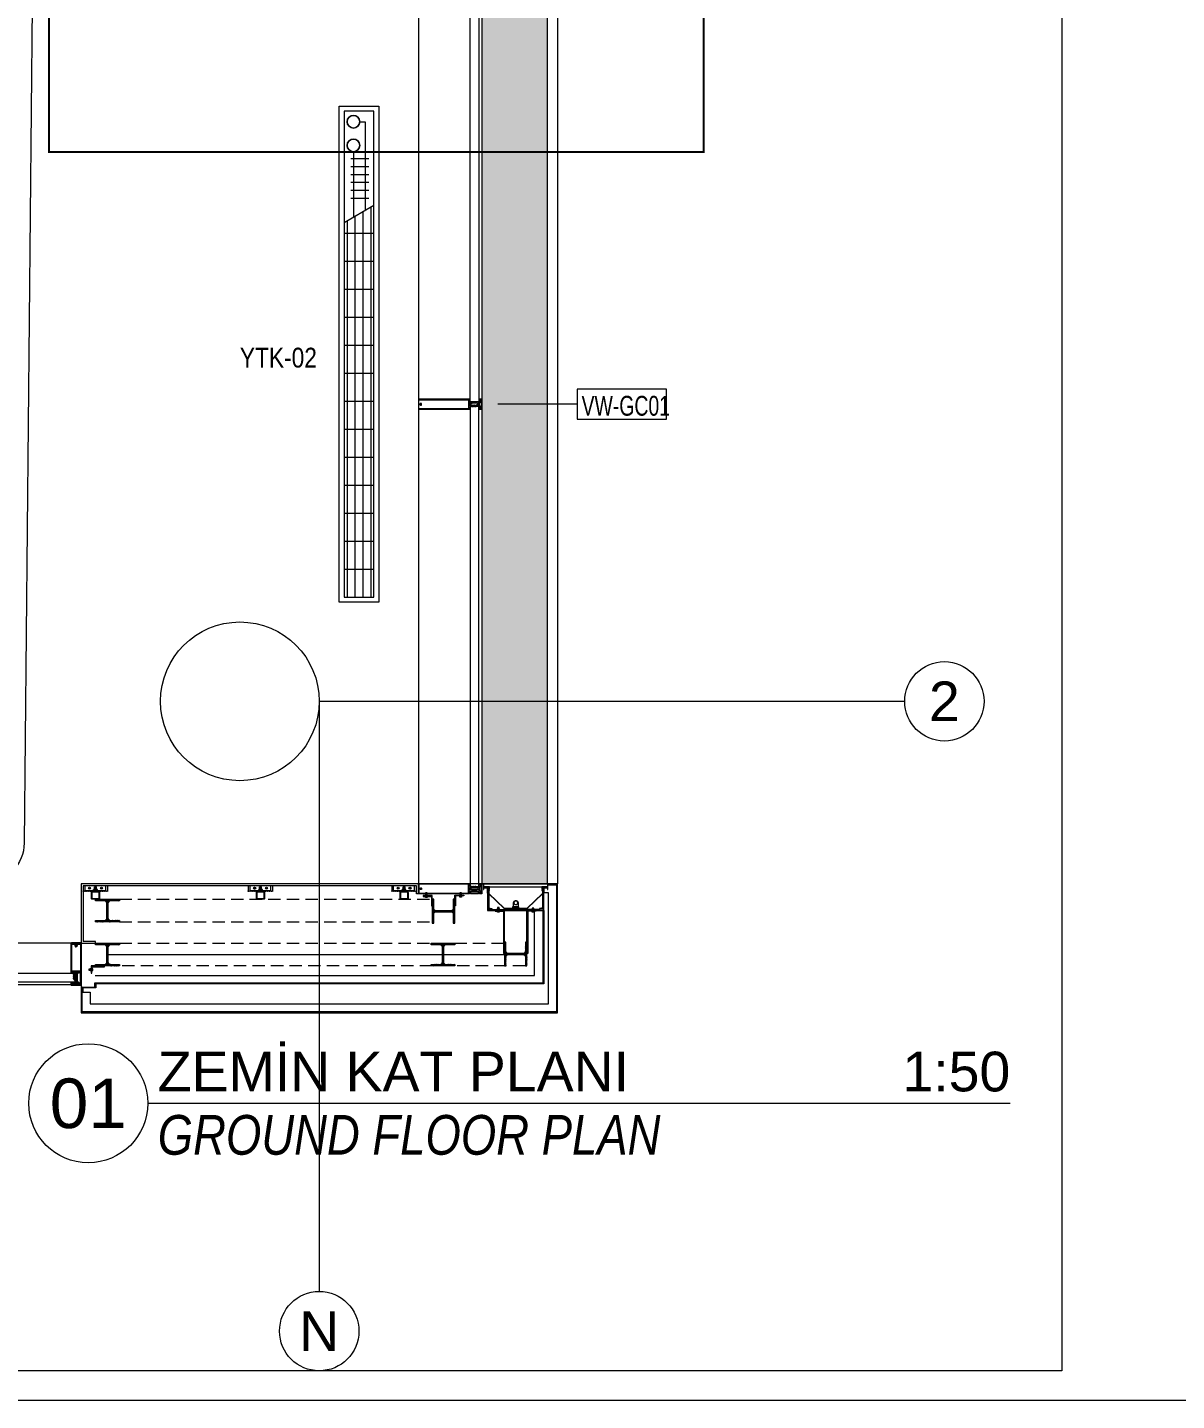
# Model space of a CAD drawing. Extents: x -2012 to 34975, y -1043 to 8321.
# Drawn here: x 5934 to 6513, y 0 to 692 of the extents above; entities that cross this region are included whole.
import ezdxf
from ezdxf.enums import TextEntityAlignment as Align

# ---------------------------------------------------------------- set-up
doc = ezdxf.new("R2010")
doc.units = 0
doc.header["$LTSCALE"] = 25
doc.header["$PDMODE"] = 1
for name, pattern in [('DOT2', [0.125, 0, -0.125]), ('Grundrisse$0$AUSGEZOGEN', [2, 1, 1]), ('HIDDEN', [0.375, 0.25, -0.125]), ('HIDDEN2', [4.7625, 3.175, -1.5875])]:
    doc.linetypes.add(name, pattern=pattern)
doc.layers.get('0').update_dxf_attribs({"color": 9, "lineweight": 9})
for name, color, linetype, lineweight in [('01', 9, 'Continuous', 9), ('03', 18, 'Continuous', 9), ('04', 9, 'Continuous', 9), ('06D', 9, 'Continuous', 9), ('09P', 9, 'Continuous', 9), ('10', 9, 'Continuous', 9), ('10A', 9, 'Continuous', 9), ('14', 9, 'Continuous', 9), ('15', 9, 'Continuous', 9), ('20', 9, 'DOT2', 9), ('21', 9, 'Continuous', 9), ('22', 8, 'Continuous', 9), ('24', 9, 'Continuous', 9), ('31', 9, 'Continuous', 9), ('33', 9, 'BATTING', 9), ('35', 9, 'Continuous', 9)]:
    doc.layers.add(name, color=color, linetype=linetype, lineweight=lineweight)
doc.styles.add('Arial', font='arial.ttf', dxfattribs={"height": 2.5})
doc.styles.add('MuuM_TEXT-ITALIC', font='ARIALNI.TTF')
doc.styles.add('MuuM_TEXT-STANDART', font='ARIALN.TTF')
doc.linetypes.add('BATTING', pattern='A,0.0001,-0.1,[134,ltypeshp.shx,S=0.1,R=0,X=-0.1,Y=0],-0.2,[134,ltypeshp.shx,S=0.1,R=180,X=0.1,Y=0],-0.1', length=0.4001)

# ---------------------------------------------------------------- blocks, each defined once
blk = doc.blocks.new('0_aks')
at = {"linetype": 'Continuous'}
blk.add_circle((0, 0), 2, dxfattribs=at)
at = {"style": 'Arial'}
blk.add_attdef('AKS', text='', height=2, dxfattribs=at).set_placement((0, 0), align=Align.MIDDLE_CENTER)
blk = doc.blocks.new('p-aks_vw')
at = {"layer": '24', "ltscale": 2}
for points in [[(5680, 40), (5975, 40)], [(5680, 40), (5680, -257.5)]]:
    blk.add_lwpolyline(points, dxfattribs=at)
at = {"layer": '24', "xscale": 10, "yscale": 10, "zscale": 10}
for p, values in [((5995, 40), {'AKS': '2'}), ((5680, -277.5), {'AKS': 'N'})]:
    blk.add_blockref('0_aks', p, dxfattribs=at).add_auto_attribs(values)
blk = doc.blocks.new('prf-camderzi-20x6-p_1')
at = {"layer": '10A', "linetype": 'Continuous'}
for points in [[(0.18, -2.39), (0.13, -2.34), (0.13, 2.34), (0.18, 2.39), (0.79, 2.39), (0.82, 2.3), (0.88, 2.28), (1.2, 2.39), (1.2, 2.5), (0.15, 2.5), (0.04, 2.45), (0, 2.35), (0, -2.35), (0.05, -2.46), (0.15, -2.5), (1.2, -2.5), (1.2, -2.39), (0.88, -2.28), (0.82, -2.3), (0.79, -2.39)], [(1.06, 2.07), (1.06, 1.95), (1.12, 1.95), (1.2, 2.03), (1.2, 2.35), (0.83, 2.25), (0.8, 2.25), (0.77, 2.27), (0.74, 2.33), (0.69, 2.35), (0.53, 2.27), (0.39, 2.2), (0.22, 2.13), (0.21, 2.1), (0.22, 2.07), (0.26, 2.05), (0.6, 2.05), (0.65, 2), (0.65, 1.08), (0.75, 0.98), (0.9, 0.98), (1, 0.88), (1, 0.03), (1.02, 0), (1, -0.02), (1, -0.88), (0.9, -0.98), (0.75, -0.98), (0.65, -1.08), (0.65, -2), (0.6, -2.05), (0.26, -2.05), (0.22, -2.07), (0.21, -2.1), (0.23, -2.14), (0.42, -2.21), (0.52, -2.26), (0.7, -2.35), (0.73, -2.33), (0.77, -2.27), (0.8, -2.25), (0.82, -2.25), (1.2, -2.35), (1.2, -2.03), (1.12, -1.95), (1.06, -1.95), (1.06, -2.07), (0.9, -2.07), (0.8, -1.97), (0.8, -1.13), (1.06, -1.13), (1.06, -1.25), (1.12, -1.25), (1.2, -1.17), (1.2, 1.17), (1.12, 1.25), (1.06, 1.25), (1.06, 1.13), (0.8, 1.13), (0.8, 1.97), (0.9, 2.07)], [(6.25, -2.5), (31.85, -2.5), (31.95, -2.46), (32, -2.35), (32, 2.35), (31.94, 2.47), (31.85, 2.5), (6.25, 2.5), (6.25, 2.3), (6.33, 2.22), (6.39, 2.22), (6.39, 2.34), (6.62, 2.34), (6.62, 1.9), (6.64, 1.87), (6.62, 1.85), (6.62, 1.4), (6.39, 1.4), (6.39, 1.52), (6.33, 1.52), (6.25, 1.44), (6.25, 1.08), (6.37, 1.08), (6.37, 1.2), (6.58, 1.2), (6.58, 0.65), (6.52, 0.53), (6.43, 0.5), (5.3, 0.5), (5.25, 0.45), (5.25, 0.35), (5.35, 0.25), (5.44, 0.25), (5.47, 0.2), (5.59, 0.2), (5.62, 0.25), (5.65, 0.2), (5.77, 0.2), (5.8, 0.25), (5.83, 0.2), (5.95, 0.2), (5.98, 0.25), (6.01, 0.2), (6.13, 0.2), (6.16, 0.25), (6.19, 0.2), (6.31, 0.2), (6.34, 0.25), (6.37, 0.2), (6.41, 0.2), (6.6, 0.09), (6.65, 0), (6.6, -0.09), (6.41, -0.2), (6.28, -0.2), (6.25, -0.25), (6.22, -0.2), (6.1, -0.2), (6.07, -0.25), (6.04, -0.2), (5.92, -0.2), (5.89, -0.25), (5.86, -0.2), (5.74, -0.2), (5.71, -0.25), (5.68, -0.2), (5.56, -0.2), (5.53, -0.25), (5.5, -0.2), (5.38, -0.2), (5.35, -0.25), (5.25, -0.37), (5.25, -0.45), (5.3, -0.5), (6.43, -0.5), (6.55, -0.56), (6.58, -0.65), (6.58, -1.22), (6.37, -1.22), (6.37, -1.1), (6.25, -1.1), (6.25, -1.46), (6.33, -1.54), (6.39, -1.54), (6.39, -1.42), (6.62, -1.42), (6.62, -1.86), (6.64, -1.89), (6.62, -1.91), (6.62, -2.36), (6.39, -2.36), (6.39, -2.24), (6.33, -2.24), (6.25, -2.32)]]:
    blk.add_lwpolyline(points, close=True, dxfattribs=at)
at = {"layer": '10A', "linetype": 'Grundrisse$0$AUSGEZOGEN'}
for points in [[(5.22, -0.5), (5.22, -0.32), (5.28, -0.22), (5.42, -0.19), (5.59, -0.2), (5.76, -0.21), (5.84, -0.21), (5.87, -0.24), (5.9, -0.2), (5.94, -0.2), (6.12, -0.19), (6.17, -0.19), (6.23, -0.17), (6.37, -0.09), (6.42, 0), (6.37, 0.09), (6.23, 0.17), (6.17, 0.19), (6.12, 0.19), (5.94, 0.2), (5.9, 0.2), (5.87, 0.23), (5.84, 0.21), (5.76, 0.21), (5.59, 0.2), (5.42, 0.19), (5.27, 0.23), (5.22, 0.32), (5.22, 0.5), (2.39, 0.5), (2.31, 0.48), (2.07, 0.37), (2.04, 0.37), (2.03, 0.4), (2.04, 0.47), (2.03, 0.49), (1.98, 0.5), (1.44, 0.5), (1.34, 0.4), (1.37, 0.29), (1.48, 0.27), (1.48, 0.34), (1.51, 0.37), (1.8, 0.37), (1.87, 0.34), (2.18, 0.03), (2.19, 0), (2.18, -0.04), (1.87, -0.34), (1.8, -0.37), (1.51, -0.37), (1.48, -0.34), (1.48, -0.26), (1.37, -0.29), (1.34, -0.36), (1.37, -0.47), (1.44, -0.5), (2.01, -0.5), (2.04, -0.47), (2.03, -0.4), (2.04, -0.38), (2.07, -0.37), (2.31, -0.48), (2.39, -0.5)], [(2.8, 0.93), (2.78, 0.89), (2.73, 0.5), (2.84, 0.5), (2.89, 0.55), (2.91, 0.58), (2.91, 0.9), (3, 1.05), (3.11, 1.09), (3.45, 1.12), (3.46, 1.13), (3.47, 1.16), (3.45, 1.18), (3.1, 1.18), (3.09, 1.18), (3.04, 1.17), (3, 1.15), (2.95, 1.13), (2.91, 1.1), (2.88, 1.06), (2.84, 1.02), (2.82, 0.98)], [(3.68, 0.93), (3.66, 0.89), (3.61, 0.5), (3.72, 0.5), (3.77, 0.55), (3.79, 0.58), (3.79, 0.9), (3.88, 1.05), (3.99, 1.09), (4.33, 1.12), (4.34, 1.13), (4.35, 1.16), (4.33, 1.18), (3.98, 1.18), (3.97, 1.18), (3.92, 1.17), (3.88, 1.15), (3.83, 1.13), (3.79, 1.1), (3.76, 1.06), (3.72, 1.02), (3.7, 0.98)], [(4.56, 0.93), (4.54, 0.89), (4.49, 0.5), (4.6, 0.5), (4.65, 0.55), (4.67, 0.58), (4.67, 0.9), (4.76, 1.05), (4.87, 1.09), (5.21, 1.12), (5.22, 1.13), (5.23, 1.16), (5.21, 1.18), (4.86, 1.18), (4.85, 1.18), (4.8, 1.17), (4.76, 1.15), (4.71, 1.13), (4.67, 1.1), (4.64, 1.06), (4.6, 1.02), (4.58, 0.98)], [(2.79, -0.92), (2.78, -0.88), (2.73, -0.5), (2.84, -0.5), (2.89, -0.55), (2.91, -0.58), (2.91, -0.89), (3, -1.04), (3.11, -1.08), (3.44, -1.11), (3.46, -1.12), (3.47, -1.15), (3.45, -1.17), (3.1, -1.17), (3.09, -1.17), (3.04, -1.16), (3, -1.14), (2.95, -1.12), (2.91, -1.09), (2.87, -1.05), (2.84, -1.01), (2.82, -0.97)], [(3.67, -0.92), (3.66, -0.88), (3.61, -0.5), (3.72, -0.5), (3.77, -0.55), (3.79, -0.58), (3.79, -0.89), (3.88, -1.04), (3.99, -1.08), (4.32, -1.11), (4.34, -1.12), (4.35, -1.15), (4.33, -1.17), (3.98, -1.17), (3.97, -1.17), (3.92, -1.16), (3.88, -1.14), (3.83, -1.12), (3.79, -1.09), (3.75, -1.05), (3.72, -1.01), (3.7, -0.97)], [(4.55, -0.92), (4.54, -0.88), (4.49, -0.5), (4.6, -0.5), (4.65, -0.55), (4.67, -0.58), (4.67, -0.89), (4.76, -1.04), (4.87, -1.08), (5.2, -1.11), (5.22, -1.12), (5.23, -1.15), (5.21, -1.17), (4.86, -1.17), (4.85, -1.17), (4.8, -1.16), (4.76, -1.14), (4.71, -1.12), (4.67, -1.09), (4.63, -1.05), (4.6, -1.01), (4.58, -0.97)]]:
    blk.add_lwpolyline(points, close=True, dxfattribs=at)
at = {"layer": '10A', "linetype": 'Continuous'}
blk.add_lwpolyline([(6.85, -2.29), (6.85, 2.29), (31.79, 2.29), (31.79, 0.16), (31.74, 0.11), (31.28, 0.11), (31.22, 0.17), (31.2, 0.22), (31.17, 0.27), (31.13, 0.31), (31.09, 0.35), (31.05, 0.38), (31, 0.41), (30.95, 0.43), (30.9, 0.45), (30.84, 0.46), (30.79, 0.46), (30.73, 0.45), (30.68, 0.44), (30.62, 0.42), (30.57, 0.4), (30.53, 0.37), (30.49, 0.33), (30.45, 0.29), (30.44, 0.18), (30.52, 0.13), (30.66, 0.13), (30.68, 0.16), (30.67, 0.18), (30.78, 0.22), (30.92, 0.18), (30.92, 0.16), (30.93, 0.14), (31, 0.12), (31.04, -0.01), (31, -0.11), (30.93, -0.12), (30.92, -0.15), (30.93, -0.16), (30.78, -0.2), (30.68, -0.16), (30.68, -0.15), (30.67, -0.12), (30.65, -0.11), (30.52, -0.11), (30.42, -0.18), (30.45, -0.27), (30.49, -0.31), (30.53, -0.35), (30.57, -0.38), (30.62, -0.41), (30.68, -0.42), (30.73, -0.44), (30.79, -0.44), (30.84, -0.44), (30.9, -0.43), (30.95, -0.42), (31, -0.39), (31.05, -0.37), (31.09, -0.33), (31.13, -0.29), (31.17, -0.25), (31.2, -0.2), (31.22, -0.15), (31.28, -0.09), (31.74, -0.09), (31.79, -0.14), (31.79, -2.29), (6.85, -2.29)], dxfattribs=at)
blk = doc.blocks.new('p-cephe-onkisim')
at = {"layer": '31'}
h = blk.add_hatch(dxfattribs=at)
h.set_pattern_fill('DOTS', color=256, scale=50, angle=90, style=0)
h.set_pattern_definition([(90, (8372.4593, -9317.76), (-3.125, 1.5625), [0, -3.125])])
h.paths.add_polyline_path([(-38, 3019.5), (-5, 3019.5), (-5, 3752), (-38, 3752)])
h.paths.add_polyline_path([(-5, 1789.5), (-38, 1789.5), (-38, 2276.5), (-5, 2276.5)])
h.paths.add_polyline_path([(-38, 794.5), (-5, 794.5), (-5, 1709.5), (-38, 1709.5)])
h.paths.add_polyline_path([(-38, 68), (-5, 68), (-5, 554.5), (-38, 554.5)])
at = {"layer": '06D'}
for p, q in [((-244.85, 38), (-903.15, 38)), ((-244.85, 17), (-903.15, 17))]:
    blk.add_line(p, q, dxfattribs=at)
for points in [[(-70.11, 2344.99), (-70, 68.43)], [(0, 2276.5), (0, 68)]]:
    blk.add_lwpolyline(points, dxfattribs=at)
blk.add_lwpolyline([(-38, 68), (-5, 68), (-5, 554.5), (-38, 554.5)], close=True, dxfattribs=at)
at = {"layer": '10'}
blk.add_lwpolyline([(0, 68), (-240, 68), (-240, 3), (0, 3)], close=True, dxfattribs=at)
at = {"layer": '10', "lineweight": 25, "ltscale": 0.5}
for points in [[(-240, 23.62), (-240, 37.85), (-240.04, 37.95), (-240.15, 38), (-244.85, 38), (-244.97, 37.94), (-245, 37.85), (-245, 23.25), (-244.8, 23.25), (-244.72, 23.33), (-244.72, 23.39), (-244.84, 23.39), (-244.84, 23.62), (-244.4, 23.62), (-244.37, 23.64), (-244.35, 23.62), (-243.9, 23.62), (-243.9, 23.39), (-244.02, 23.39), (-244.02, 23.33), (-243.94, 23.25), (-243.58, 23.25), (-243.58, 23.37), (-243.7, 23.37), (-243.7, 23.58), (-243.15, 23.58), (-243.03, 23.52), (-243, 23.43), (-243, 22.3), (-242.95, 22.25), (-242.85, 22.25), (-242.75, 22.35), (-242.75, 22.44), (-242.7, 22.47), (-242.7, 22.59), (-242.75, 22.62), (-242.7, 22.65), (-242.7, 22.77), (-242.75, 22.8), (-242.7, 22.83), (-242.7, 22.95), (-242.75, 22.98), (-242.7, 23.01), (-242.7, 23.13), (-242.75, 23.16), (-242.7, 23.19), (-242.7, 23.31), (-242.75, 23.34), (-242.7, 23.37), (-242.7, 23.41), (-242.59, 23.6), (-242.5, 23.65), (-242.41, 23.6), (-242.3, 23.41), (-242.3, 23.28), (-242.25, 23.25), (-242.3, 23.22), (-242.3, 23.1), (-242.25, 23.07), (-242.3, 23.04), (-242.3, 22.92), (-242.25, 22.89), (-242.3, 22.86), (-242.3, 22.74), (-242.25, 22.71), (-242.3, 22.68), (-242.3, 22.56), (-242.25, 22.53), (-242.3, 22.5), (-242.3, 22.38), (-242.25, 22.35), (-242.13, 22.25), (-242.05, 22.25), (-242, 22.3), (-242, 23.43), (-241.94, 23.55), (-241.85, 23.58), (-241.28, 23.58), (-241.28, 23.37), (-241.4, 23.37), (-241.4, 23.25), (-241.04, 23.25), (-240.96, 23.33), (-240.96, 23.39), (-241.08, 23.39), (-241.08, 23.62), (-240.64, 23.62), (-240.61, 23.64), (-240.59, 23.62), (-240.22, 23.62)], [(-240.21, 23.85), (-244.79, 23.85), (-244.79, 37.79), (-242.66, 37.79), (-242.61, 37.74), (-242.61, 37.28), (-242.67, 37.22), (-242.72, 37.2), (-242.77, 37.17), (-242.81, 37.13), (-242.85, 37.09), (-242.88, 37.05), (-242.91, 37), (-242.93, 36.95), (-242.95, 36.9), (-242.96, 36.84), (-242.96, 36.79), (-242.95, 36.73), (-242.94, 36.68), (-242.92, 36.62), (-242.9, 36.57), (-242.87, 36.53), (-242.83, 36.49), (-242.79, 36.45), (-242.68, 36.44), (-242.63, 36.52), (-242.63, 36.66), (-242.66, 36.68), (-242.68, 36.68), (-242.72, 36.78), (-242.68, 36.92), (-242.66, 36.92), (-242.64, 36.93), (-242.62, 37), (-242.49, 37.04), (-242.39, 37), (-242.38, 36.93), (-242.35, 36.92), (-242.34, 36.93), (-242.3, 36.78), (-242.34, 36.68), (-242.35, 36.68), (-242.38, 36.67), (-242.39, 36.65), (-242.39, 36.52), (-242.32, 36.43), (-242.23, 36.45), (-242.19, 36.49), (-242.15, 36.53), (-242.12, 36.57), (-242.09, 36.62), (-242.08, 36.68), (-242.06, 36.73), (-242.06, 36.79), (-242.06, 36.84), (-242.07, 36.9), (-242.08, 36.95), (-242.11, 37), (-242.13, 37.05), (-242.17, 37.09), (-242.21, 37.13), (-242.25, 37.17), (-242.3, 37.2), (-242.35, 37.22), (-242.41, 37.28), (-242.41, 37.74), (-242.36, 37.79), (-240.21, 37.79), (-240.21, 23.85)], [(-240.22, 23.62), (-240.22, 17.88), (-240.2, 17.82), (-240.11, 17.79), (-240.11, 17.18), (-240.16, 17.13), (-244.84, 17.13), (-244.89, 17.18), (-244.89, 17.79), (-244.8, 17.82), (-244.78, 17.88), (-244.89, 18.2), (-245, 18.2), (-245, 17.15), (-244.95, 17.04), (-244.85, 17), (-240.15, 17), (-240.04, 17.05), (-240, 17.15), (-240, 23.62)]]:
    blk.add_lwpolyline(points, dxfattribs=at)
for points in [[(-243.44, 21.56), (-243.39, 21.54), (-243, 21.49), (-243, 21.6), (-243.05, 21.65), (-243.08, 21.67), (-243.4, 21.67), (-243.55, 21.77), (-243.6, 21.87), (-243.63, 22.21), (-243.63, 22.22), (-243.66, 22.23), (-243.68, 22.21), (-243.68, 21.87), (-243.68, 21.85), (-243.67, 21.81), (-243.65, 21.76), (-243.63, 21.71), (-243.6, 21.67), (-243.56, 21.64), (-243.52, 21.6), (-243.48, 21.58)], [(-243.44, 20.68), (-243.39, 20.66), (-243, 20.61), (-243, 20.72), (-243.05, 20.77), (-243.08, 20.79), (-243.4, 20.79), (-243.55, 20.89), (-243.6, 20.99), (-243.63, 21.33), (-243.63, 21.34), (-243.66, 21.35), (-243.68, 21.33), (-243.68, 20.99), (-243.68, 20.97), (-243.67, 20.93), (-243.65, 20.88), (-243.63, 20.83), (-243.6, 20.79), (-243.56, 20.76), (-243.52, 20.72), (-243.48, 20.7)], [(-242, 22.22), (-242.18, 22.22), (-242.28, 22.28), (-242.31, 22.42), (-242.3, 22.59), (-242.29, 22.76), (-242.29, 22.84), (-242.26, 22.87), (-242.3, 22.9), (-242.3, 22.94), (-242.31, 23.12), (-242.31, 23.17), (-242.33, 23.23), (-242.41, 23.37), (-242.5, 23.42), (-242.59, 23.37), (-242.67, 23.23), (-242.69, 23.17), (-242.69, 23.12), (-242.7, 22.94), (-242.7, 22.9), (-242.73, 22.87), (-242.71, 22.84), (-242.71, 22.76), (-242.7, 22.59), (-242.69, 22.42), (-242.73, 22.27), (-242.82, 22.22), (-243, 22.22), (-243, 19.39), (-242.98, 19.31), (-242.87, 19.07), (-242.87, 19.04), (-242.9, 19.03), (-242.97, 19.04), (-242.99, 19.03), (-243, 18.98), (-243, 18.44), (-242.9, 18.34), (-242.79, 18.37), (-242.77, 18.48), (-242.84, 18.48), (-242.87, 18.51), (-242.87, 18.8), (-242.84, 18.87), (-242.53, 19.18), (-242.5, 19.19), (-242.46, 19.18), (-242.16, 18.87), (-242.13, 18.8), (-242.13, 18.51), (-242.16, 18.48), (-242.24, 18.48), (-242.21, 18.37), (-242.14, 18.34), (-242.03, 18.37), (-242, 18.44), (-242, 19.01), (-242.03, 19.04), (-242.1, 19.03), (-242.12, 19.04), (-242.13, 19.07), (-242.02, 19.31), (-242, 19.39)], [(-244.57, 18.06), (-244.45, 18.06), (-244.45, 18.12), (-244.53, 18.2), (-244.85, 18.2), (-244.75, 17.83), (-244.75, 17.8), (-244.77, 17.77), (-244.83, 17.74), (-244.85, 17.69), (-244.77, 17.53), (-244.7, 17.39), (-244.63, 17.22), (-244.6, 17.21), (-244.57, 17.22), (-244.55, 17.26), (-244.55, 17.6), (-244.5, 17.65), (-243.58, 17.65), (-243.48, 17.75), (-243.48, 17.9), (-243.38, 18), (-242.53, 18), (-242.5, 18.02), (-242.48, 18), (-241.62, 18), (-241.52, 17.9), (-241.52, 17.75), (-241.42, 17.65), (-240.5, 17.65), (-240.45, 17.6), (-240.45, 17.26), (-240.43, 17.22), (-240.4, 17.21), (-240.36, 17.23), (-240.29, 17.42), (-240.24, 17.52), (-240.15, 17.7), (-240.17, 17.73), (-240.23, 17.77), (-240.25, 17.8), (-240.25, 17.82), (-240.22, 18.2), (-240.47, 18.2), (-240.55, 18.12), (-240.55, 18.06), (-240.43, 18.06), (-240.43, 17.9), (-240.53, 17.8), (-241.37, 17.8), (-241.37, 18.06), (-241.25, 18.06), (-241.25, 18.12), (-241.33, 18.2), (-243.67, 18.2), (-243.75, 18.12), (-243.75, 18.06), (-243.63, 18.06), (-243.63, 17.8), (-244.47, 17.8), (-244.57, 17.9)], [(-243.44, 19.8), (-243.39, 19.78), (-243, 19.73), (-243, 19.84), (-243.05, 19.89), (-243.08, 19.91), (-243.4, 19.91), (-243.55, 20.01), (-243.6, 20.11), (-243.63, 20.45), (-243.63, 20.46), (-243.66, 20.47), (-243.68, 20.45), (-243.68, 20.11), (-243.68, 20.09), (-243.67, 20.05), (-243.65, 20), (-243.63, 19.95), (-243.6, 19.91), (-243.56, 19.88), (-243.52, 19.84), (-243.48, 19.82)]]:
    blk.add_lwpolyline(points, close=True, dxfattribs=at)
at = {"layer": '15', "linetype": 'Continuous'}
for points in [[(-44, 555.83), (-39.5, 555.83), (-39.5, 310.92), (-44, 310.92)], [(-44, 66.68), (-39.5, 66.68), (-39.5, 308.57), (-44, 308.57)], [(-242.5, 23), (-242.5, 18.5), (-405.25, 18.5), (-405.25, 23)]]:
    blk.add_lwpolyline(points, close=True, dxfattribs=at)
at = {"rotation": 180}
blk.add_blockref('prf-camderzi-20x6-p_1', (-38, 309.75), dxfattribs=at)
at = {"xscale": -1}
blk.add_blockref('prf-camderzi-20x6-p_1', (-38, 65.5), dxfattribs=at)
blk = doc.blocks.new('k01-kapı önü aydınlatma elemanı')
blk.add_lwpolyline([(0, -0.29), (13.92, -0.29), (13.92, -11.87), (16.13, -11.87), (16.13, -11.59), (14.2, -11.59), (14.2, 0), (-14.2, 0), (-14.2, -11.59), (-16.13, -11.59), (-16.13, -11.87), (-13.92, -11.87), (-13.92, -0.29)])
for points in [[(0, -0.29), (-12.11, -0.29), (-12.11, -0.74), (-13.65, -0.74), (-13.65, -10.64), (-13.55, -10.64, -0.337022), (-13.41, -10.78), (-13.41, -11.46, 1.015215), (-13.31, -11.46), (-13.31, -10.75), (-13.34, -10.64), (-13.37, -10.59), (-13.47, -10.56), (-13.55, -10.54), (-13.55, -1.22), (-13.17, -1.22), (-13.17, -0.89), (-11.95, -0.89), (-11.95, -0.43), (-5.47, -0.43), (-5.47, -0.89), (-4.42, -0.89), (-4.42, -0.43), (-1.03, -0.43), (-1.03, -0.89), (0, -0.89), (0, -0.29)], [(1.13, -1.82), (1.13, -3.94, -0.402183), (-0.08, -4.78, -0.416808), (-1.29, -3.85), (-1.29, -1.82)], [(0, -0.29), (12.11, -0.29), (12.11, -0.74), (13.65, -0.74), (13.65, -10.64), (13.55, -10.64, 0.337022), (13.41, -10.78), (13.41, -11.46, -1.015215), (13.31, -11.46), (13.31, -10.75), (13.34, -10.64), (13.37, -10.59), (13.47, -10.56), (13.55, -10.54), (13.55, -1.22), (13.17, -1.22), (13.17, -0.89), (11.95, -0.89), (11.95, -0.43), (5.47, -0.43), (5.47, -0.89), (4.42, -0.89), (4.42, -0.43), (1.03, -0.43), (1.03, -0.89), (0, -0.89), (0, -0.29)]]:
    blk.add_lwpolyline(points, format="xyb", close=True)
for points in [[(-13.48, -8.44), (-5.85, -1.14), (-5.51, -0.97), (5.5, -0.97), (5.86, -1.14), (13.5, -8.45), (13.55, -8.4), (5.9, -1.08), (5.52, -0.9), (-5.53, -0.9), (-5.89, -1.08), (-13.53, -8.39)], [(1.52, -1), (1.3, -1), (1.3, -1.52), (1.29, -1.55), (1.25, -1.58), (1.22, -1.6), (-1.37, -1.6), (-1.4, -1.58), (-1.43, -1.55), (-1.45, -1.52), (-1.45, -1), (-1.66, -1), (-1.66, -1.82), (1.52, -1.82)], [(0.87, -3.99), (0.89, -3.82), (0.87, -3.65), (0.82, -3.48), (0.75, -3.34), (0.67, -3.19), (0.55, -3.09), (0.4, -2.99), (0.26, -2.92), (0.09, -2.87), (-0.08, -2.85), (-0.24, -2.87), (-0.39, -2.92), (-0.55, -2.99), (-0.7, -3.09), (-0.82, -3.19), (-0.92, -3.34), (-0.98, -3.48), (-1.03, -3.65), (-1.03, -3.82), (-1.03, -3.99), (-0.98, -4.15), (-0.92, -4.3), (-0.82, -4.44), (-0.7, -4.56), (-0.55, -4.65), (-0.39, -4.72), (-0.24, -4.77), (-0.08, -4.78), (0.09, -4.77), (0.26, -4.72), (0.4, -4.65), (0.55, -4.56), (0.67, -4.44), (0.75, -4.3), (0.82, -4.15)], [(-14.26, -11.46), (-14.21, -11.37), (-14.2, -11.27), (-14.2, -8.72), (-14.35, -8.72), (-14.35, -11.27), (-14.37, -11.34), (-14.38, -11.37), (-14.45, -11.42), (-14.5, -11.42), (-15.84, -11.42), (-15.89, -11.42), (-15.94, -11.37), (-15.96, -11.34), (-15.98, -11.27), (-15.98, -10.43), (-16.13, -10.43), (-16.13, -11.27), (-16.11, -11.37), (-16.08, -11.46), (-16, -11.53), (-15.92, -11.56), (-15.84, -11.59), (-14.5, -11.59), (-14.4, -11.56), (-14.33, -11.53)], [(-13.15, -10.78), (-13.17, -10.66), (-13.2, -10.56), (-13.29, -10.48), (-13.3, -10.45), (-13.3, -10.41), (-13.2, -9.97), (-13.34, -9.92), (-13.46, -10.48), (-13.46, -10.52), (-13.45, -10.54), (-13.44, -10.56), (-13.42, -10.57), (-13.4, -10.57), (-13.38, -10.59), (-13.37, -10.59), (-13.36, -10.6), (-13.34, -10.62), (-13.33, -10.66), (-13.3, -10.71), (-13.29, -10.78), (-13.29, -11.75), (-13.82, -11.75), (-13.82, -11.87), (-13.15, -11.87)], [(13.82, -11.75), (13.29, -11.75), (13.29, -10.78), (13.31, -10.71), (13.33, -10.66), (13.34, -10.62), (13.36, -10.6), (13.37, -10.59), (13.37, -10.59), (13.39, -10.57), (13.42, -10.57), (13.43, -10.56), (13.45, -10.54), (13.47, -10.52), (13.47, -10.48), (13.34, -9.92), (13.2, -9.97), (13.31, -10.41), (13.29, -10.45), (13.29, -10.48), (13.2, -10.56), (13.17, -10.66), (13.14, -10.78), (13.14, -11.87), (13.82, -11.87)], [(16.13, -11.4), (16.13, -10.43), (15.98, -10.43), (15.98, -11.27), (15.97, -11.34), (15.93, -11.37), (15.89, -11.42), (15.82, -11.42), (14.51, -11.42), (14.45, -11.42), (14.4, -11.37), (14.37, -11.34), (14.35, -11.27), (14.35, -8.72), (14.2, -8.72), (14.2, -11.27), (14.22, -11.37), (14.27, -11.46), (14.34, -11.53), (14.4, -11.56), (14.51, -11.59), (15.82, -11.59), (15.93, -11.56), (16, -11.53)]]:
    blk.add_lwpolyline(points, close=True)
blk = doc.blocks.new('*U52')
for points in [[(-0.09, -0.42), (-0.58, -0.42), (-0.58, 0.43), (-0.09, 0.43)], [(-0.09, 0.59), (0, 0.59), (0, -0.59), (-0.09, -0.59)], [(0.77, 0.59), (0.68, 0.59), (0.68, -0.59), (0.77, -0.59)], [(0.77, -0.42), (1.26, -0.42), (1.26, 0.43), (0.77, 0.43)]]:
    blk.add_lwpolyline(points, close=True)
for points in [[(0.68, 0.21), (0, 0.21)], [(0.68, -0.2), (0, -0.2)]]:
    blk.add_lwpolyline(points)
blk = doc.blocks.new('*U673')
for points in [[(-0.09, -0.42), (-0.58, -0.42), (-0.58, 0.43), (-0.09, 0.43)], [(-0.09, 0.59), (0, 0.59), (0, -0.59), (-0.09, -0.59)], [(1.05, 0.59), (0.97, 0.59), (0.97, -0.59), (1.05, -0.59)], [(1.05, -0.42), (1.55, -0.42), (1.55, 0.43), (1.05, 0.43)]]:
    blk.add_lwpolyline(points, close=True)
for points in [[(0.97, 0.21), (0, 0.21)], [(0.97, -0.2), (0, -0.2)]]:
    blk.add_lwpolyline(points)
blk = doc.blocks.new('*U672')
for points in [[(-0.09, -0.42), (-0.58, -0.42), (-0.58, 0.43), (-0.09, 0.43)], [(-0.09, 0.59), (0, 0.59), (0, -0.59), (-0.09, -0.59)], [(1.27, 0.59), (1.19, 0.59), (1.19, -0.59), (1.27, -0.59)], [(1.27, -0.42), (1.77, -0.42), (1.77, 0.43), (1.27, 0.43)]]:
    blk.add_lwpolyline(points, close=True)
for points in [[(1.19, 0.21), (0, 0.21)], [(1.19, -0.2), (0, -0.2)]]:
    blk.add_lwpolyline(points)
blk = doc.blocks.new('Prf-40x40')
for points in [[(1.5, -2), (-1.5, -2, -0.414214), (-2, -1.5), (-2, 1.5, -0.414214), (-1.5, 2), (1.5, 2, -0.414214), (2, 1.5), (2, -1.5, -0.414214)], [(1.5, -1.7), (-1.5, -1.7, -0.414214), (-1.7, -1.5), (-1.7, 1.5, -0.414214), (-1.5, 1.7), (1.5, 1.7, -0.414214), (1.7, 1.5), (1.7, -1.5, -0.414214)]]:
    blk.add_lwpolyline(points, format="xyb", close=True)
blk.add_point((0, 0))
blk = doc.blocks.new('VIDA-GY2')
for p, q in [((-0.5, 5.9), (-3.2, 5.9)), ((-0.5, 4.9), (-3.2, 4.9)), ((-0.5, 8.6), (-0.5, 5.9)), ((-0.5, 4.9), (-0.5, 2.2)), ((0.5, 8.6), (0.5, 5.9)), ((3.2, 5.9), (0.5, 5.9)), ((0.5, 4.9), (0.5, 2.2)), ((3.2, 4.9), (0.5, 4.9))]:
    blk.add_line(p, q)
blk.add_circle((0, 5.4), 5.4)
for centre, start, end in [((-1.2, 5.4), 166.22585, 193.77415), ((0, 6.6), 76.22585, 103.77415), ((0, 4.2), 256.22585, 283.77415), ((1.2, 5.4), 346.22585, 13.77415)]:
    blk.add_arc(centre, 2.1, start, end)
blk = doc.blocks.new('A$C24435FA4')
for p, q in [((6.82, 6.25, 0), (4, 6.25, 0)), ((4.2, 1.1, 0), (4, 1.1, 0)), ((4, 1.1, 0), (4, -1.1, 0)), ((4.2, 1.1, 0), (4.2, -1.1, 0)), ((4.3, 5.28, 0), (6.82, 5.28, 0)), ((4.3, 5.28, 0), (4.3, -5.25, 0)), ((4.3, -5.25, 0), (4.3, 5.28, 0)), ((4.3, 0.95, 0), (4.9, 0.95, 0)), ((4.3, 0.5, 0), (4.9, 0.5, 0)), ((5, 0.72, 0), (5, -0.73, 0)), ((5, 0.5, 0), (6.3, 0.5, 0)), ((5.16, -0.5, 0), (5.16, 0.5, 0)), ((5.33, -0.5, 0), (5.33, 0.5, 0)), ((5.49, -0.5, 0), (5.49, 0.5, 0)), ((5.65, -0.5, 0), (5.65, 0.5, 0)), ((5.81, -0.5, 0), (5.81, 0.5, 0)), ((5.98, -0.5, 0), (5.98, 0.5, 0)), ((6.14, -0.5, 0), (6.14, 0.5, 0)), ((6.3, -0.5, 0), (6.3, 0.5, 0)), ((6.82, 5.25, 0), (6.82, 6.25, 0)), ((6.82, -5.25, 0), (6.82, 5.28, 0)), ((4.2, -1.1, 0), (4, -1.1, 0)), ((4, -6.25, 0), (6.82, -6.25)), ((4.3, -0.5, 0), (4.9, -0.5, 0)), ((4.3, -0.95, 0), (4.9, -0.95, 0)), ((4.3, -5.25, 0), (6.82, -5.25, 0)), ((5, -0.5, 0), (6.3, -0.5, 0)), ((6.82, -6.25, 0), (6.82, -5.25, 0))]:
    blk.add_line(p, q)
for centre, radius, start, end in [((4.12, 6.28, 0), 0.129, 200.30022, 318.44444), ((4.12, 6.08, 0), 0.129, 200.30022, 318.44444), ((4.12, 5.88, 0), 0.129, 200.30022, 318.44444), ((4.12, 5.68, 0), 0.129, 200.30022, 318.44444), ((4.12, 5.48, 0), 0.129, 200.30022, 318.44444), ((4.12, 5.28, 0), 0.129, 200.30022, 318.44444), ((4.12, 5.08, 0), 0.129, 200.30022, 318.44444), ((4.12, 4.88, 0), 0.129, 200.30022, 318.44444), ((4.12, 4.68, 0), 0.129, 200.30022, 318.44444), ((4.12, 4.48, 0), 0.129, 200.30022, 318.44444), ((4.12, 4.28, 0), 0.129, 200.30022, 318.44444), ((4.12, 4.08, 0), 0.129, 200.30022, 318.44444), ((4.12, 3.88, 0), 0.129, 200.30022, 318.44444), ((4.12, 3.68, 0), 0.129, 200.30022, 318.44444), ((4.12, 3.48, 0), 0.129, 200.30022, 318.44444), ((4.12, 3.28, 0), 0.129, 200.30022, 318.44444), ((4.12, 3.08, 0), 0.129, 200.30022, 318.44444), ((4.12, 2.88, 0), 0.129, 200.30022, 318.44444), ((4.12, 2.68, 0), 0.129, 200.30022, 318.44444), ((4.12, 2.48, 0), 0.129, 200.30022, 318.44444), ((4.12, 2.28, 0), 0.129, 200.30022, 318.44444), ((4.12, 2.08, 0), 0.129, 200.30022, 318.44444), ((4.12, 1.88, 0), 0.129, 200.30022, 318.44444), ((4.12, 1.68, 0), 0.129, 200.30022, 318.44444), ((4.12, 1.48, 0), 0.129, 200.30022, 318.44444), ((4.12, 1.28, 0), 0.129, 200.30022, 318.44444), ((4.12, 1.08, 0), 0.129, 200.30022, 318.44444), ((4.12, 0.88, 0), 0.129, 200.30022, 318.44444), ((4.12, 0.68, 0), 0.129, 200.30022, 318.44444), ((4.12, 0.48, 0), 0.129, 200.30022, 318.44444), ((4.12, 0.28, 0), 0.129, 200.30022, 318.44444), ((4.12, 0.08, 0), 0.129, 200.30022, 318.44444), ((4.5, 0.72), 0.303, 132.07502, 227.92498), ((5.5, 0), 1.3, 157.38013, 202.61986), ((4.7, 0.72), 0.303, 312.07502, 47.92498), ((3.7, 0), 1.3, 337.38013, 22.61986), ((4.12, -0.12, 0), 0.129, 200.30022, 318.44444), ((4.12, -0.32, 0), 0.129, 200.30022, 318.44444), ((4.12, -0.52, 0), 0.129, 200.30022, 318.44444), ((4.12, -0.72, 0), 0.129, 200.30022, 318.44444), ((4.12, -0.92, 0), 0.129, 200.30022, 318.44444), ((4.12, -1.12, 0), 0.129, 200.30022, 318.44444), ((4.12, -1.32, 0), 0.129, 200.30022, 318.44444), ((4.12, -1.52, 0), 0.129, 200.30022, 318.44444), ((4.12, -1.72, 0), 0.129, 200.30022, 318.44444), ((4.12, -1.92, 0), 0.129, 200.30022, 318.44444), ((4.12, -2.12, 0), 0.129, 200.30022, 318.44444), ((4.12, -2.32, 0), 0.129, 200.30022, 318.44444), ((4.12, -2.52, 0), 0.129, 200.30022, 318.44444), ((4.12, -2.72, 0), 0.129, 200.30022, 318.44444), ((4.12, -2.92, 0), 0.129, 200.30022, 318.44444), ((4.12, -3.12, 0), 0.129, 200.30022, 318.44444), ((4.12, -3.32, 0), 0.129, 200.30022, 318.44444), ((4.12, -3.52, 0), 0.129, 200.30022, 318.44444), ((4.12, -3.72, 0), 0.129, 200.30022, 318.44444), ((4.12, -3.92, 0), 0.129, 200.30022, 318.44444), ((4.12, -4.12, 0), 0.129, 200.30022, 318.44444), ((4.12, -4.32, 0), 0.129, 200.30022, 318.44444), ((4.12, -4.52, 0), 0.129, 200.30022, 318.44444), ((4.12, -4.72, 0), 0.129, 200.30022, 318.44444), ((4.12, -4.92, 0), 0.129, 200.30022, 318.44444), ((4.12, -5.12, 0), 0.129, 200.30022, 318.44444), ((4.12, -5.32, 0), 0.129, 200.30022, 318.44444), ((4.12, -5.52, 0), 0.129, 200.30022, 318.44444), ((4.12, -5.72, 0), 0.129, 200.30022, 318.44444), ((4.12, -5.92, 0), 0.129, 200.30022, 318.44444), ((4.12, -6.12, 0), 0.129, 200.30022, 318.44444), ((4.5, -0.73), 0.303, 132.07502, 227.92498), ((4.7, -0.73), 0.303, 312.07502, 47.92498)]:
    blk.add_arc(centre, radius, start, end)
at = {"xscale": 0.09999999997671699, "yscale": 0.09999999997671699, "zscale": 0.09999999997671699, "rotation": 179.9999994663915}
for p in [(5.6, 3.54, 0), (5.6, -2.46, 0)]:
    blk.add_blockref('VIDA-GY2', p, dxfattribs=at)
at = {"layer": '10'}
blk.add_blockref('Prf-40x40', (2, 0), dxfattribs=at)
blk = doc.blocks.new('p-cephe-kose')
at = {"layer": '09P'}
h = blk.add_hatch(dxfattribs=at)
h.set_pattern_fill('ANSI31', color=256, scale=2, angle=180, style=0)
h.set_pattern_definition([(315, (-235.27782, -19.0209), (-0.176777, -0.176777), [])])
h.paths.add_polyline_path([(-228.2, -23.6), (-235, -23.6), (-235, -20), (-234.6, -20), (-234.6, -23.2), (-228.2, -23.2)])
h = blk.add_hatch(dxfattribs=at)
h.set_pattern_fill('ANSI31', color=256, scale=2, angle=90, style=0)
h.set_pattern_definition([(135, (-498170.25838, -156275.56962), (-0.1767766953, -0.1767766953), [])])
edge = h.paths.add_edge_path()
edge.add_line((-220.7, -23.6), (-232.7, -23.6))
edge.add_line((-232.7, -23.6), (-232.7, -24.4))
edge.add_line((-232.7, -24.4), (-228.15, -24.4))
edge.add_arc((-228.15, -25.6), 1.2, 0, 90, ccw=False)
edge.add_line((-226.95, -25.6), (-226.95, -33))
edge.add_arc((-228.15, -33), 1.2, -90, 0, ccw=False)
edge.add_line((-228.15, -34.2), (-232.7, -34.2))
edge.add_line((-232.7, -34.2), (-232.7, -35))
edge.add_line((-232.7, -35), (-220.7, -35))
edge.add_line((-220.7, -35), (-220.7, -34.2))
edge.add_line((-220.7, -34.2), (-225.25, -34.2))
edge.add_arc((-225.25, -33), 1.2, 180, 270, ccw=False)
edge.add_line((-226.45, -33), (-226.45, -25.6))
edge.add_arc((-225.25, -25.6), 1.2, 90, 180, ccw=False)
edge.add_line((-225.25, -24.4), (-220.7, -24.4))
edge.add_line((-220.7, -24.4), (-220.7, -23.6))
h = blk.add_hatch(dxfattribs=at)
h.set_pattern_fill('ANSI31', color=256, scale=2, angle=90, style=0)
h.set_pattern_definition([(135, (-498160.135, -156275.56962), (-0.1767766953, -0.1767766953), [])])
edge = h.paths.add_edge_path()
edge.add_line((-51.68, -23.6), (-63.68, -23.6))
edge.add_line((-63.68, -23.6), (-63.68, -24.4))
edge.add_line((-63.68, -24.4), (-59.13, -24.4))
edge.add_arc((-59.13, -25.6), 1.2, 0, 90, ccw=False)
edge.add_line((-57.93, -25.6), (-57.93, -33))
edge.add_arc((-59.13, -33), 1.2, -90, 0, ccw=False)
edge.add_line((-59.13, -34.2), (-63.68, -34.2))
edge.add_line((-63.68, -34.2), (-63.68, -35))
edge.add_line((-63.68, -35), (-51.68, -35))
edge.add_line((-51.68, -35), (-51.68, -34.2))
edge.add_line((-51.68, -34.2), (-56.23, -34.2))
edge.add_arc((-56.23, -33), 1.2, 180, 270, ccw=False)
edge.add_line((-57.43, -33), (-57.43, -25.6))
edge.add_arc((-56.23, -25.6), 1.2, 90, 180, ccw=False)
edge.add_line((-56.23, -24.4), (-51.68, -24.4))
edge.add_line((-51.68, -24.4), (-51.68, -23.6))
h = blk.add_hatch(dxfattribs=at)
h.set_pattern_fill('ANSI31', color=256, scale=2, angle=90, style=0)
h.set_pattern_definition([(135, (-15.31695, -44.59016), (-0.1767767, -0.1767767), [])])
edge = h.paths.add_edge_path()
edge.add_line((-15.32, -23.6), (-15.32, -35.6))
edge.add_line((-15.32, -35.6), (-16.12, -35.6))
edge.add_line((-16.12, -35.6), (-16.12, -31.05))
edge.add_arc((-17.32, -31.05), 1.2, 0, 90)
edge.add_line((-17.32, -29.85), (-24.72, -29.85))
edge.add_arc((-24.72, -31.05), 1.2, 90, 180)
edge.add_line((-25.92, -31.05), (-25.92, -35.6))
edge.add_line((-25.92, -35.6), (-26.72, -35.6))
edge.add_line((-26.72, -35.6), (-26.72, -23.6))
edge.add_line((-26.72, -23.6), (-25.92, -23.6))
edge.add_line((-25.92, -23.6), (-25.92, -28.15))
edge.add_arc((-24.72, -28.15), 1.2, 180, 270)
edge.add_line((-24.72, -29.35), (-17.32, -29.35))
edge.add_arc((-17.32, -28.15), 1.2, 270, 360)
edge.add_line((-16.12, -28.15), (-16.12, -23.6))
edge.add_line((-16.12, -23.6), (-15.32, -23.6))
h = blk.add_hatch(dxfattribs=at)
h.set_pattern_fill('ANSI31', color=256, scale=2, angle=90, style=0)
h.set_pattern_definition([(135, (-498170.25838, -156297.74955), (-0.1767766953, -0.1767766953), [])])
edge = h.paths.add_edge_path()
edge.add_line((-220.7, -45.78), (-232.7, -45.78))
edge.add_line((-232.7, -45.78), (-232.7, -46.58))
edge.add_line((-232.7, -46.58), (-228.15, -46.58))
edge.add_arc((-228.15, -47.78), 1.2, 360, 450, ccw=False)
edge.add_line((-226.95, -47.78), (-226.95, -55.18))
edge.add_arc((-228.15, -55.18), 1.2, 270, 360, ccw=False)
edge.add_line((-228.15, -56.38), (-232.7, -56.38))
edge.add_line((-232.7, -56.38), (-232.7, -57.18))
edge.add_line((-232.7, -57.18), (-220.7, -57.18))
edge.add_line((-220.7, -57.18), (-220.7, -56.38))
edge.add_line((-220.7, -56.38), (-225.25, -56.38))
edge.add_arc((-225.25, -55.18), 1.2, 180, 270, ccw=False)
edge.add_line((-226.45, -55.18), (-226.45, -47.78))
edge.add_arc((-225.25, -47.78), 1.2, 450, 540, ccw=False)
edge.add_line((-225.25, -46.58), (-220.7, -46.58))
edge.add_line((-220.7, -46.58), (-220.7, -45.78))
h = blk.add_hatch(dxfattribs=at)
h.set_pattern_fill('ANSI31', color=256, scale=2, angle=90, style=0)
h.set_pattern_definition([(135, (-498161.6788, -156326.59458), (-0.1767766953, -0.1767766953), [])])
edge = h.paths.add_edge_path()
edge.add_line((-51.69, -45.18), (-51.69, -57.18))
edge.add_line((-51.69, -57.18), (-52.49, -57.18))
edge.add_line((-52.49, -57.18), (-52.49, -52.63))
edge.add_arc((-53.69, -52.63), 1.2, 0, 90)
edge.add_line((-53.69, -51.43), (-61.09, -51.43))
edge.add_arc((-61.09, -52.63), 1.2, 90, 180)
edge.add_line((-62.29, -52.63), (-62.29, -57.18))
edge.add_line((-62.29, -57.18), (-63.09, -57.18))
edge.add_line((-63.09, -57.18), (-63.09, -45.18))
edge.add_line((-63.09, -45.18), (-62.29, -45.18))
edge.add_line((-62.29, -45.18), (-62.29, -49.73))
edge.add_arc((-61.09, -49.73), 1.2, 180, 270)
edge.add_line((-61.09, -50.93), (-53.69, -50.93))
edge.add_arc((-53.69, -49.73), 1.2, 270, 360)
edge.add_line((-52.49, -49.73), (-52.49, -45.18))
edge.add_line((-52.49, -45.18), (-51.69, -45.18))
at = {"layer": '06D'}
blk.add_lwpolyline([(-239.5, -10.45), (-235.5, -10.45), (-235.5, -4.5), (-235.5, -4.5), (-4.5, -4.5), (-4.5, -60.5), (-6.67, -60.5)], dxfattribs=at)
at = {"layer": '10'}
for points in [[(-228.2, -23.6), (-235, -23.6), (-235, -20), (-234.6, -20), (-234.6, -23.2), (-228.2, -23.2)], [(-39.67, -61.2), (-39.67, -59.98), (-39.77, -59.88), (-43.7, -59.88), (-43.8, -59.98), (-43.8, -61.2), (-43.7, -61.3), (-39.77, -61.3)], [(-39.87, -61), (-39.87, -60.18), (-39.97, -60.08), (-43.5, -60.08), (-43.6, -60.18), (-43.6, -61), (-43.5, -61.1), (-39.97, -61.1)]]:
    blk.add_lwpolyline(points, close=True, dxfattribs=at)
for points in [[(-220.7, -23.6), (-232.7, -23.6), (-232.7, -24.4), (-228.15, -24.4, -0.414214), (-226.95, -25.6), (-226.95, -33, -0.414214), (-228.15, -34.2), (-232.7, -34.2), (-232.7, -35), (-220.7, -35), (-220.7, -34.2), (-225.25, -34.2, -0.414214), (-226.45, -33), (-226.45, -25.6, -0.414214), (-225.25, -24.4), (-220.7, -24.4)], [(-51.68, -23.6), (-63.68, -23.6), (-63.68, -24.4), (-59.13, -24.4, -0.414214), (-57.93, -25.6), (-57.93, -33, -0.414214), (-59.13, -34.2), (-63.68, -34.2), (-63.68, -35), (-51.68, -35), (-51.68, -34.2), (-56.23, -34.2, -0.414214), (-57.43, -33), (-57.43, -25.6, -0.414214), (-56.23, -24.4), (-51.68, -24.4)], [(-15.32, -23.6), (-15.32, -35.6), (-16.12, -35.6), (-16.12, -31.05, 0.414214), (-17.32, -29.85), (-24.72, -29.85, 0.414214), (-25.92, -31.05), (-25.92, -35.6), (-26.72, -35.6), (-26.72, -23.6), (-25.92, -23.6), (-25.92, -28.15, 0.414214), (-24.72, -29.35), (-17.32, -29.35, 0.414214), (-16.12, -28.15), (-16.12, -23.6)], [(-51.69, -45.18), (-51.69, -57.18), (-52.49, -57.18), (-52.49, -52.63, 0.414214), (-53.69, -51.43), (-61.09, -51.43, 0.414214), (-62.29, -52.63), (-62.29, -57.18), (-63.09, -57.18), (-63.09, -45.18), (-62.29, -45.18), (-62.29, -49.73, 0.414214), (-61.09, -50.93), (-53.69, -50.93, 0.414214), (-52.49, -49.73), (-52.49, -45.18)]]:
    blk.add_lwpolyline(points, format="xyb", close=True, dxfattribs=at)
at = {"layer": '10', "elevation": 0}
blk.add_lwpolyline([(-220.7, -45.78), (-232.7, -45.78), (-232.7, -46.58), (-228.15, -46.58, -0.414214), (-226.95, -47.78), (-226.95, -55.18, -0.414214), (-228.15, -56.38), (-232.7, -56.38), (-232.7, -57.18), (-220.7, -57.18), (-220.7, -56.38), (-225.25, -56.38, -0.414214), (-226.45, -55.18), (-226.45, -47.78, -0.414214), (-225.25, -46.58), (-220.7, -46.58)], format="xyb", close=True, dxfattribs=at)
at = {"layer": '10A'}
for points in [[(-4.88, -64.5), (-0.5, -64.5), (-0.5, -0.5), (-239.5, -0.5), (-239.5, -12.95), (-240, -12.95), (-240, 0), (0, 0), (0, -65), (-4.88, -65)], [(-31.3, -51.63), (-31.3, -51.23), (-27.12, -51.23), (-27.12, -29.86), (-26.72, -29.86), (-26.72, -51.63)], [(-10.74, -51.23), (-14.92, -51.23), (-14.92, -29.86), (-15.32, -29.86), (-15.32, -51.63), (-10.74, -51.63)], [(-67.66, -59.06), (-67.66, -58.66), (-63.49, -58.66), (-63.49, -53.91), (-63.09, -53.91), (-63.09, -59.06)], [(-47.11, -58.88), (-51.29, -58.88), (-51.29, -53.91), (-51.69, -53.91), (-51.69, -59.28), (-47.11, -59.28)]]:
    blk.add_lwpolyline(points, close=True, dxfattribs=at)
blk.add_lwpolyline([(-6.81, -51.63), (-6.81, -14.6), (-6.81, -14.6), (-232.6, -14.6), (-232.6, -12.55), (-239.1, -12.55), (-239.1, -10.45), (-239.5, -10.45), (-239.5, -12.95), (-233, -12.95), (-233, -15), (-7.21, -15), (-7.21, -51.63)], dxfattribs=at)
at = {"layer": '14'}
for points in [[(-70, -65), (-240, -65), (-240, -35)], [(-240, -35), (-232.7, -35), (-232.7, -36), (-239, -36)], [(-70, -65), (-70, -60.02), (-71, -60.02), (-71, -64), (-239, -64), (-239, -36)]]:
    blk.add_lwpolyline(points, dxfattribs=at)
at = {"layer": '15'}
blk.add_lwpolyline([(-37.15, -65), (-37.15, -63.5), (-4.88, -63.5), (-4.88, -65)], close=True, dxfattribs=at)
at = {"layer": '20', "linetype": 'HIDDEN'}
for points in [[(-16.2, -23.6), (-220.7, -23.6)], [(-220.7, -35), (-26.72, -35)]]:
    blk.add_lwpolyline(points, dxfattribs=at)
at = {"layer": '20', "linetype": 'HIDDEN', "elevation": 0}
for points in [[(-220.7, -45.78), (-63.09, -45.78)], [(-220.7, -57.18), (-63.09, -57.18)]]:
    blk.add_lwpolyline(points, dxfattribs=at)
at = {"layer": '33', "ltscale": 0.25}
for points in [[(-232.86, -18.73), (-11.5, -18.73), (-11.5, -50.82)], [(-226.45, -29.3), (-26.96, -29.3), (-26.96, -29.3)]]:
    blk.add_lwpolyline(points, dxfattribs=at)
at = {"layer": '06D', "extrusion": (0, 0, -1), "zscale": -1}
for name, p, rotation in [('*U52', (235.28, -21.79), 180), ('A$C24435FA4', (232.74, -57.18, 0), 270), ('A$C24435FA4', (149.57, -57.18, 0), 270), ('A$C24435FA4', (77.25, -57.18), 270)]:
    blk.add_blockref(name, p, dxfattribs=dict(at, rotation=rotation))
at = {"layer": '10A', "extrusion": (0, 0, -1), "xscale": -1, "zscale": -1, "rotation": 270}
for name, p in [('*U672', (29.7, -52.41)), ('*U673', (12.34, -52.19)), ('*U672', (66.07, -59.85)), ('*U673', (48.71, -59.85))]:
    blk.add_blockref(name, p, dxfattribs=at)
at = {"layer": '31', "extrusion": (0, 0, -1), "zscale": -1}
blk.add_blockref('k01-kapı önü aydınlatma elemanı', (21.02, -51.63), dxfattribs=at)
blk = doc.blocks.new('p-cephe-onkisim-toplam')
blk.add_blockref('p-cephe-onkisim', (0, 0))
at = {"xscale": -1, "rotation": 180}
blk.add_blockref('p-cephe-kose', (0, 3), dxfattribs=at)
blk = doc.blocks.new('p-kolon-vw-çelik80')
at = {"layer": '01'}
blk.add_circle((0, 0), 40, dxfattribs=at)
blk = doc.blocks.new('0_drawinglabel')
blk.add_lwpolyline([(3, 0), (46.459, 0)])
blk.add_circle((0, 0), 3)
at = {"style": 'Arial'}
blk.add_attdef('CIZIMADI', text='', height=2, dxfattribs=at).set_placement((3.5, 0), align=Align.BOTTOM_LEFT)
blk.add_attdef('OLCEK', text='', height=2, dxfattribs=at).set_placement((46.459, 0), align=Align.BOTTOM_RIGHT)
blk.add_attdef('CIZIMNO', text='', height=2.5, dxfattribs=at).set_placement((0, 0), align=Align.MIDDLE)
at = {"style": 'MuuM_TEXT-ITALIC'}
blk.add_attdef('DRAWINGNAME', text='', height=2, dxfattribs=at).set_placement((3.5, -0.592), align=Align.TOP_LEFT)
blk.add_attdef('SCALE', text='', height=2, dxfattribs=at).set_placement((46.459, -0.592), align=Align.TOP_RIGHT)
blk = doc.blocks.new('p-araba-crafter-4')
blk.add_lwpolyline([(-286.66, 85.3), (-228.87, 95.05), (404.45, 91.46, -0.193651), (418.34, 85.75, -0.09777), (422.09, 75.14), (422.09, -85.43, -0.334174), (404.45, -100.37), (-234.94, -98.4, -0.019253), (-284.75, -86.16, -0.261404), (-305.98, -46.17, 0.013308), (-308.9, 50.98, -0.283819), (-286.66, 85.3, -0.476839)], format="xyb")
blk = doc.blocks.new('p-crafter extra uzun')
at = {"rotation": 269.7808623825683}
blk.add_blockref('p-araba-crafter-4', (-3.6, -306.78), dxfattribs=at)
blk = doc.blocks.new('A$C4B7F52E3')
for p, q in [((250, 89.48), (0, 89.47)), ((250, 89.47), (0, 89.48)), ((0, 89.48), (0, 69.47)), ((250, 69.47), (250, 89.47)), ((0, 69.47), (250, 69.47))]:
    blk.add_line(p, q)
at = {"color": 252}
for p, q in [((199.29, 85.44), (2.49, 85.42)), ((191.48, 71.95), (200.19, 86.99)), ((203.55, 84.5), (203.55, 75.36)), ((207.52, 84.5), (207.52, 75.36)), ((211.5, 84.5), (211.5, 75.36)), ((215.48, 84.5), (215.48, 75.36)), ((219.45, 84.5), (219.45, 75.36)), ((223.43, 84.5), (223.43, 75.36)), ((196.99, 81.46), (2.49, 81.45)), ((194.68, 77.48), (2.49, 77.47)), ((227.1, 76.72), (194.25, 76.73)), ((242.21, 82.69), (197.7, 82.69)), ((242.21, 79.91), (242.21, 82.69)), ((192.38, 73.51), (2.49, 73.49))]:
    blk.add_line(p, q, dxfattribs=at)
at = {"color": 252, "linetype": 'Continuous'}
for p, q in [((16.61, 71.95), (16.6, 86.99)), ((30.73, 71.95), (30.72, 86.99)), ((44.85, 71.95), (44.84, 86.99)), ((58.96, 71.95), (58.96, 86.99)), ((73.08, 71.95), (73.08, 86.99)), ((87.2, 71.95), (87.2, 86.99)), ((101.32, 71.95), (101.32, 86.99)), ((115.44, 71.95), (115.44, 86.99)), ((129.56, 71.95), (129.56, 86.99)), ((143.68, 71.95), (143.68, 86.98)), ((157.8, 71.95), (157.8, 86.98)), ((171.92, 71.94), (171.92, 86.98)), ((186.04, 71.94), (186.04, 86.98))]:
    blk.add_line(p, q, dxfattribs=at)
blk.add_lwpolyline([(247.51, 86.99), (247.51, 71.95), (2.49, 71.95), (2.49, 86.99)], close=True)
at = {"color": 252}
for centre in [(230.28, 76.72), (242.21, 76.72)]:
    blk.add_circle(centre, 3.18, dxfattribs=at)
blk = doc.blocks.new('yer menfezleri')
at = {"layer": '35'}
for centre in [(2775.01, 12359), (2775.01, 12347.07)]:
    blk.add_circle(centre, 3.18, dxfattribs=at)
at = {"layer": '35', "xscale": -1, "rotation": 270}
blk.add_blockref('A$C4B7F52E3', (2698.29, 12116.79), dxfattribs=at)
at = {"layer": '35', "style": 'MuuM_TEXT-STANDART'}
blk.add_text('YTK-02', height=10, dxfattribs=at).set_placement((2737.18, 12240.06), align=Align.MIDDLE)
blk = doc.blocks.new('0_wallno')
at = {"color": 0}
blk.add_lwpolyline([(-17, 1.5), (-8, 1.5), (-8, -1.5), (-17, -1.5)], close=True, dxfattribs=at)
blk.add_lwpolyline([(-8, 0), (0, 0)], dxfattribs=at)
at = {"color": 0, "style": 'Arial'}
blk.add_attdef('DUVARNO', text='', height=2, dxfattribs=at).set_placement((-12.5, 0), align=Align.MIDDLE_CENTER)

msp = doc.modelspace()

# ---------------------------------------------------------------- linework, layer by layer
at = {"color": 4}
for points in [[(6995, 0), (0, 0), (0, 4205), (6995, 4205)], [(80, 4190), (6455.06, 4190), (6455.06, 15), (80, 15)]]:
    msp.add_lwpolyline(points, close=True, dxfattribs=at)
at = {"layer": '21', "linetype": 'HIDDEN2', "ltscale": 0.1, "const_width": 1}
msp.add_lwpolyline([(5944.63, 2029.5), (5944.63, 629.5), (6274.63, 629.5), (6274.63, 2029.5)], close=True, dxfattribs=at)

# ---------------------------------------------------------------- block references
for name, p in [('p-cephe-onkisim-toplam', (6200.84, 192.5)), ('yer menfezleri', (3323.08, -11714.29)), ('p-kolon-vw-çelik80', (6040.84, 352.5))]:
    msp.add_blockref(name, p)
at = {"layer": '03'}
ref = msp.add_blockref('0_drawinglabel', (5964.46, 149.86), dxfattribs=dict(at, xscale=10, yscale=10, zscale=10))
ref.add_attrib('CIZIMNO', '01', dxfattribs={"layer": '0', "height": 25, "style": 'Arial'}).set_placement((5964.46, 149.86), align=Align.MIDDLE)
ref.add_attrib('CIZIMADI', 'ZEMİN KAT PLANI', dxfattribs={"layer": '0', "height": 20, "style": 'Arial'}).set_placement((5999.46, 149.86), align=Align.BOTTOM_LEFT)
ref.add_attrib('OLCEK', '1:50', dxfattribs={"layer": '0', "height": 20, "style": 'Arial'}).set_placement((6429.06, 149.86), align=Align.BOTTOM_RIGHT)
ref.add_attrib('DRAWINGNAME', 'GROUND FLOOR PLAN', dxfattribs={"layer": '0', "height": 20, "style": 'MuuM_TEXT-ITALIC'}).set_placement((5999.46, 143.94), align=Align.TOP_LEFT)
at = {"layer": '04'}
msp.add_blockref('p-crafter extra uzun', (5845.84, 992.6), dxfattribs=at)
at = {"layer": '22'}
ref = msp.add_blockref('0_wallno', (6170.84, 502.33), dxfattribs=dict(at, xscale=-5, yscale=5, zscale=5))
ref.add_attrib('DUVARNO', 'VW-GC01', dxfattribs={"layer": '0', "height": 10, "style": 'Arial', "width": 0.7}).set_placement((6235.31, 501.5), align=Align.MIDDLE_CENTER)
at = {"layer": '24'}
msp.add_blockref('p-aks_vw', (400.84, 312.5), dxfattribs=at)

doc.saveas('drawing.dxf')
